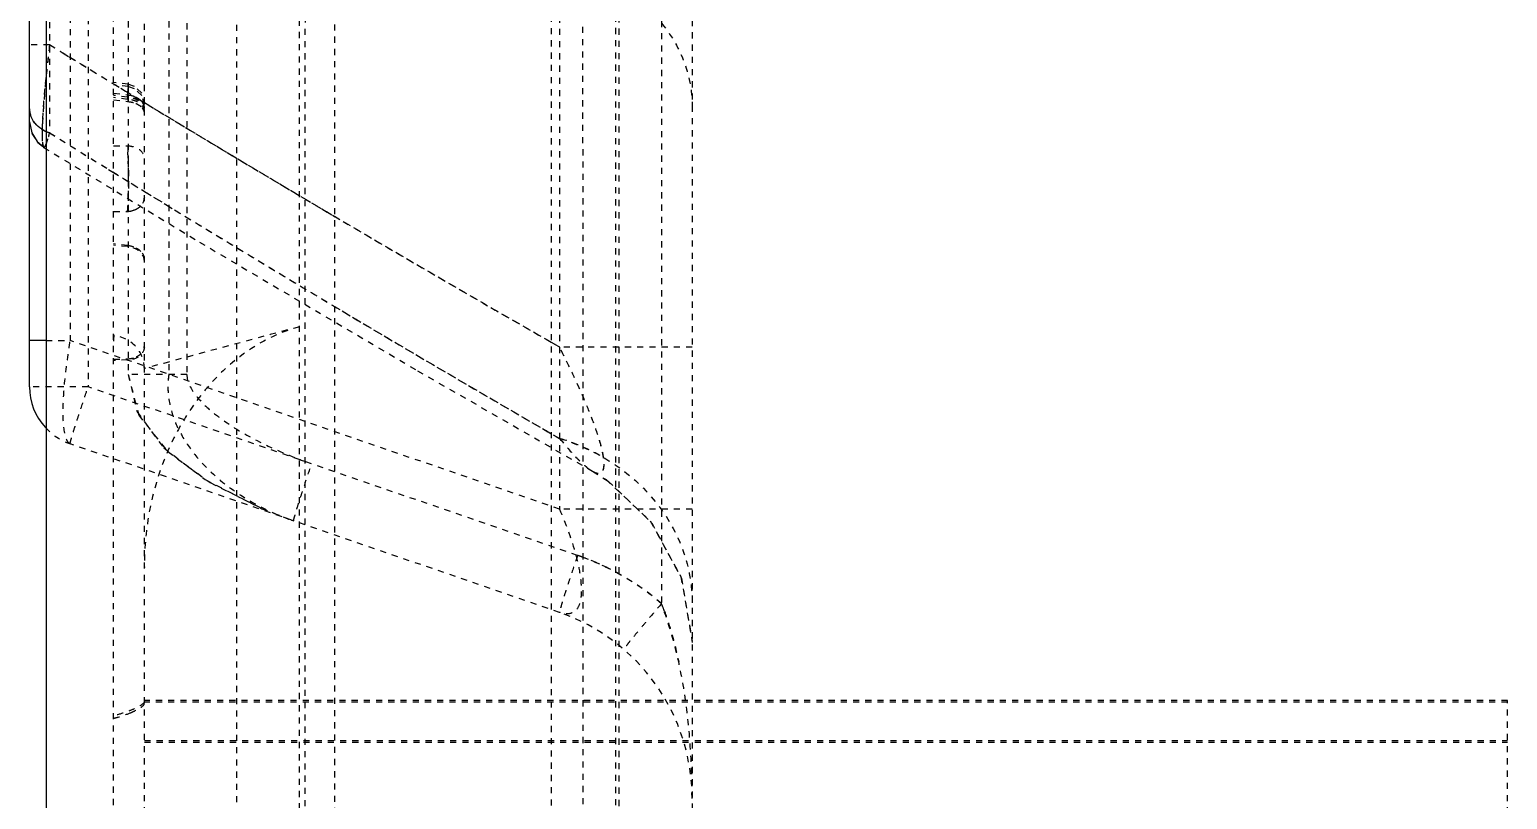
# Model space of a CAD drawing. Header units: millimetres. Extents: x 2748 to 3320, y 1427 to 1884.
# Drawn here: x 3198.89 to 3223.06, y 1597.34 to 1609.92 of the extents above; entities that cross this region are included whole.
import ezdxf

# ---------------------------------------------------------------- set-up
doc = ezdxf.new("R2010")
doc.units = ezdxf.units.MM
doc.linetypes.add('HIDDEN', pattern=[0.2, 0.1, -0.1])
doc.layers.add('21', color=7, linetype='Continuous')

msp = doc.modelspace()

# ---------------------------------------------------------------- linework, layer by layer
at = {"layer": '21', "color": 8, "linetype": 'HIDDEN'}
for p, q in [((3200.269, 1586.253), (3200.269, 1773.081)), ((3202.279, 1759.399), (3202.279, 1586.253)), ((3203.407, 1646.734), (3203.394, 1593.191)), ((3203.881, 1646.605), (3203.881, 1593.632)), ((3200.771, 1579.116), (3200.771, 1615.899)), ((3209.729, 1615.476), (3209.729, 1589.407)), ((3207.561, 1614.733), (3207.561, 1602.086)), ((3203.306, 1586.783), (3203.306, 1613.475)), ((3208.529, 1613.337), (3208.529, 1587.926)), ((3208.477, 1613.148), (3208.477, 1589.407)), ((3207.424, 1612.745), (3207.424, 1596.846)), ((3207.938, 1612.765), (3207.939, 1596.846)), ((3209.228, 1612.662), (3209.228, 1600.541)), ((3199.221, 1611.644), (3199.221, 1608.235)), ((3199.853, 1611.111), (3199.853, 1604.085)), ((3200.507, 1610.456), (3200.507, 1604.286)), ((3201.172, 1610.456), (3201.172, 1604.286)), ((3201.467, 1610.423), (3201.467, 1604.286)), ((3199.559, 1610.329), (3199.559, 1604.842)), ((3199.221, 1609.674), (3198.894, 1609.674)), ((3199.222, 1609.674), (3199.446, 1609.536)), ((3199.446, 1609.536), (3199.54, 1609.478)), ((3199.54, 1609.478), (3199.895, 1609.261)), ((3199.895, 1609.261), (3200.275, 1609.029)), ((3200.509, 1609.028), (3200.269, 1609.057)), ((3200.509, 1608.991), (3200.269, 1609.02)), ((3200.275, 1609.029), (3200.384, 1608.963)), ((3200.384, 1608.963), (3200.463, 1608.915)), ((3200.269, 1608.882), (3200.497, 1608.854)), ((3200.497, 1608.817), (3200.269, 1608.845)), ((3200.497, 1608.781), (3200.269, 1608.809)), ((3200.269, 1608.773), (3200.497, 1608.745)), ((3200.463, 1608.915), (3200.716, 1608.761)), ((3200.716, 1608.761), (3200.787, 1608.718)), ((3200.787, 1608.718), (3200.833, 1608.69)), ((3200.833, 1608.69), (3201.172, 1608.485)), ((3198.894, 1608.406), (3198.932, 1608.229)), ((3198.933, 1608.225), (3199.025, 1608.086)), ((3199.03, 1608.078), (3199.126, 1608.001)), ((3199.122, 1607.997), (3199.123, 1607.996)), ((3199.123, 1607.996), (3201.673, 1606.45)), ((3199.127, 1608), (3199.128, 1608)), ((3200.269, 1608.023), (3200.497, 1608.024)), ((3200.074, 1607.707), (3200.187, 1607.637)), ((3200.187, 1607.637), (3200.266, 1607.588)), ((3200.266, 1607.588), (3200.554, 1607.411)), ((3200.554, 1607.411), (3200.799, 1607.261)), ((3200.799, 1607.261), (3201.278, 1606.967)), ((3200.269, 1606.947), (3200.497, 1606.949)), ((3200.497, 1606.395), (3200.269, 1606.418)), ((3200.497, 1606.375), (3200.269, 1606.398)), ((3201.673, 1606.45), (3205.24, 1604.346)), ((3199.164, 1604.842), (3199.559, 1604.842)), ((3207.561, 1602.086), (3199.559, 1604.842)), ((3207.424, 1604.814), (3207.561, 1604.735)), ((3209.729, 1604.735), (3207.561, 1604.735)), ((3200.269, 1604.536), (3200.497, 1604.543)), ((3200.497, 1604.523), (3200.269, 1604.516)), ((3205.24, 1604.346), (3208.099, 1602.706)), ((3200.507, 1604.286), (3200.679, 1603.62)), ((3200.507, 1604.286), (3200.652, 1603.675)), ((3201.467, 1604.286), (3200.507, 1604.286)), ((3199.853, 1604.085), (3198.894, 1604.085)), ((3207.856, 1601.33), (3199.853, 1604.085)), ((3200.679, 1603.62), (3201.154, 1603.026)), ((3207.561, 1600.398), (3199.559, 1603.154)), ((3201.154, 1603.026), (3201.848, 1602.519)), ((3208.1, 1602.706), (3208.1, 1602.705)), ((3208.1, 1602.706), (3208.361, 1602.54)), ((3201.848, 1602.519), (3202.743, 1602.074)), ((3208.361, 1602.54), (3209.068, 1601.862)), ((3209.729, 1602.086), (3207.561, 1602.086)), ((3203.177, 1601.908), (3203.213, 1601.895)), ((3209.068, 1601.862), (3209.552, 1600.96)), ((3209.545, 1600.982), (3209.729, 1599.931)), ((3209.552, 1600.96), (3209.729, 1599.909)), ((3223.06, 1598.961), (3200.771, 1598.961)), ((3223.06, 1598.934), (3200.771, 1598.934)), ((3223.06, 1561.116), (3223.06, 1598.961)), ((3200.771, 1598.306), (3223.06, 1598.306)), ((3200.771, 1598.279), (3223.06, 1598.279))]:
    msp.add_line(p, q, dxfattribs=at)
at = {"layer": '21', "color": 7, "linetype": 'Continuous'}
for p, q in [((3199.164, 1657.251), (3199.164, 1507.826)), ((3198.894, 1604.085), (3198.894, 1611.676)), ((3198.894, 1608.413), (3198.929, 1608.234)), ((3198.929, 1608.234), (3199.017, 1608.093)), ((3199.017, 1608.093), (3199.127, 1608)), ((3199.164, 1604.842), (3198.894, 1604.842))]:
    msp.add_line(p, q, dxfattribs=at)
at = {"layer": '21', "color": 8, "linetype": 'HIDDEN'}
for points in [[(3200.771, 1608.692), (3200.728, 1608.881), (3200.612, 1608.992), (3200.509, 1609.025)], [(3200.728, 1608.845), (3200.612, 1608.955), (3200.509, 1608.988)], [(3200.652, 1603.675), (3201.088, 1603.088), (3201.768, 1602.569), (3202.694, 1602.094), (3203.178, 1601.908)], [(3208.1, 1602.706), (3208.32, 1602.569), (3209.043, 1601.894), (3209.545, 1600.982)]]:
    msp.add_lwpolyline(points, dxfattribs=at)
for centre, radius, start, end in [((3352.912, 1859.687), 293.474, 238.4196, 240.31194), ((3213.758, 1607.52), 14.686, 173.6716, 174.3847), ((3350.447, 1855.655), 288.749, 238.87074, 239.49621), ((3199.373, 1608.751), 0.537, 246.6884, 253.6375), ((3350.51, 1851.447), 286.427, 238.1165, 240.06099), ((3340.115, 1834.504), 266.55, 238.0901, 238.30564), ((3188.988, 1607.465), 11.524, 0.0187, 1.7541), ((3190.145, 1607.474), 10.367, 358.3963, 359.9608), ((3348.245, 1847.794), 282.129, 238.60588, 239.22268), ((3359.842, 1871.621), 307.274, 239.49798, 240.26212), ((3357.491, 1863.341), 300.218, 239.22507, 240.03944), ((3201.826, 1604.828), 1.558, 176.3209, 179.9804), ((3199.879, 1604.085), 0.985, 222.5239, 251), ((3206.569, 1599.974), 3.416, 61.0025, 73.1109), ((3206.5, 1597.391), 4.166, 69.8184, 70.9997), ((3206.488, 1597.36), 4.199, 63.6781, 69.8035), ((3206.477, 1597.341), 4.221, 49.3258, 63.6687), ((3204.983, 1598.85), 4.57, 20.0745, 21.7316), ((3206.514, 1597.359), 3.215, 0, 71)]:
    msp.add_arc(centre, radius, start, end, dxfattribs=at)
at = {"layer": '21', "color": 7, "linetype": 'Continuous'}
msp.add_arc((3199.879, 1604.085), 0.985, 180, 222.5239, dxfattribs=at)
at = {"layer": '21', "color": 8, "linetype": 'HIDDEN'}
for points, knots in [([(3207.561, 1611.061), (3207.859, 1610.981), (3208.435, 1610.748), (3209.152, 1610.191), (3209.621, 1609.471), (3209.729, 1608.929), (3209.729, 1608.674)], [0, 0, 0, 0, 0.268692, 0.533063, 0.778168, 1, 1, 1, 1]), ([(3199.221, 1609.674), (3199.198, 1609.469), (3199.166, 1609.17), (3199.132, 1608.785), (3199.113, 1608.535), (3199.101, 1608.324), (3199.1, 1608.164), (3199.105, 1608.065), (3199.116, 1608.018), (3199.123, 1608.003), (3199.127, 1608)], [0, 0, 0, 0, 0.367643, 0.536358, 0.687916, 0.815716, 0.912027, 0.973125, 0.990556, 1, 1, 1, 1]), ([(3199.221, 1609.674), (3199.217, 1609.629), (3199.198, 1609.45), (3199.176, 1609.272), (3199.162, 1609.139)], [0, 0, 0, 0, 0.253374, 1, 1, 1, 1]), ([(3199.143, 1608.957), (3199.138, 1608.905), (3199.121, 1608.719), (3199.109, 1608.532), (3199.104, 1608.397)], [0, 0, 0, 0, 0.277528, 1, 1, 1, 1]), ([(3200.497, 1608.781), (3200.499, 1608.816), (3200.502, 1608.865), (3200.505, 1608.925), (3200.507, 1608.961), (3200.507, 1608.988), (3200.51, 1609.01), (3200.508, 1609.019), (3200.511, 1609.028), (3200.509, 1609.028)], [0, 0, 0, 0, 0.419956, 0.592617, 0.73729, 0.851645, 0.933833, 0.983362, 1, 1, 1, 1]), ([(3200.508, 1609.011), (3200.507, 1609.002), (3200.503, 1608.95), (3200.5, 1608.898), (3200.497, 1608.854)], [0, 0, 0, 0, 0.157706, 1, 1, 1, 1]), ([(3200.497, 1608.817), (3200.499, 1608.842), (3200.502, 1608.885), (3200.504, 1608.934), (3200.507, 1608.963), (3200.507, 1608.978), (3200.509, 1608.986), (3200.508, 1608.991), (3200.509, 1608.991)], [0, 0, 0, 0, 0.422777, 0.737879, 0.851322, 0.933372, 0.982929, 1, 1, 1, 1]), ([(3200.508, 1608.954), (3200.507, 1608.942), (3200.504, 1608.873), (3200.5, 1608.803), (3200.497, 1608.745)], [0, 0, 0, 0, 0.173949, 1, 1, 1, 1]), ([(3200.509, 1609.028), (3200.508, 1609.027), (3200.51, 1609.019), (3200.508, 1609.015), (3200.508, 1609.011)], [0, 0, 0, 0, 0.253701, 1, 1, 1, 1]), ([(3200.509, 1608.991), (3200.51, 1608.991), (3200.508, 1608.986), (3200.51, 1608.981), (3200.508, 1608.969), (3200.508, 1608.96), (3200.508, 1608.954)], [0, 0, 0, 0, 0.063198, 0.251195, 0.563632, 1, 1, 1, 1]), ([(3200.771, 1608.588), (3200.771, 1608.647), (3200.717, 1608.74), (3200.602, 1608.799), (3200.532, 1608.815), (3200.497, 1608.817)], [0, 0, 0, 0, 0.452327, 0.725208, 1, 1, 1, 1]), ([(3200.771, 1608.582), (3200.771, 1608.634), (3200.712, 1608.718), (3200.601, 1608.766), (3200.532, 1608.779), (3200.497, 1608.781)], [0, 0, 0, 0, 0.430794, 0.711013, 1, 1, 1, 1]), ([(3200.633, 1608.818), (3200.643, 1608.813), (3200.681, 1608.792), (3200.714, 1608.762), (3200.733, 1608.736)], [0, 0, 0, 0, 0.263336, 1, 1, 1, 1]), ([(3200.633, 1608.714), (3200.643, 1608.709), (3200.68, 1608.692), (3200.714, 1608.666), (3200.733, 1608.642)], [0, 0, 0, 0, 0.269169, 1, 1, 1, 1]), ([(3198.894, 1608.626), (3198.894, 1608.541), (3198.967, 1608.358), (3199.131, 1608.262), (3199.221, 1608.235)], [0, 0, 0, 0, 0.477236, 1, 1, 1, 1]), ([(3200.733, 1608.642), (3200.739, 1608.635), (3200.759, 1608.606), (3200.771, 1608.571), (3200.771, 1608.545)], [0, 0, 0, 0, 0.275492, 1, 1, 1, 1]), ([(3199.104, 1608.397), (3199.102, 1608.362), (3199.099, 1608.253), (3199.098, 1608.143), (3199.104, 1608.069)], [0, 0, 0, 0, 0.31856, 1, 1, 1, 1]), ([(3199.123, 1607.996), (3199.129, 1607.993), (3199.154, 1608.014), (3199.169, 1608.057), (3199.2, 1608.136), (3199.214, 1608.199), (3199.221, 1608.235)], [0, 0, 0, 0, 0.077701, 0.267903, 0.577914, 1, 1, 1, 1]), ([(3199.162, 1608.042), (3199.167, 1608.053), (3199.191, 1608.117), (3199.208, 1608.182), (3199.221, 1608.235)], [0, 0, 0, 0, 0.180986, 1, 1, 1, 1]), ([(3199.104, 1608.069), (3199.106, 1608.052), (3199.109, 1608.029), (3199.116, 1608.002), (3199.122, 1607.997)], [0, 0, 0, 0, 0.665523, 1, 1, 1, 1]), ([(3199.128, 1608), (3199.133, 1607.997), (3199.152, 1608.014), (3199.157, 1608.03), (3199.162, 1608.042)], [0, 0, 0, 0, 0.30031, 1, 1, 1, 1]), ([(3200.506, 1607.818), (3200.505, 1607.837), (3200.503, 1607.906), (3200.5, 1607.976), (3200.497, 1608.027)], [0, 0, 0, 0, 0.269829, 1, 1, 1, 1]), ([(3200.497, 1608.024), (3200.532, 1608.022), (3200.601, 1608.008), (3200.713, 1607.959), (3200.771, 1607.875), (3200.771, 1607.822)], [0, 0, 0, 0, 0.287789, 0.567371, 1, 1, 1, 1]), ([(3200.497, 1608.024), (3200.507, 1607.84), (3200.515, 1607.48), (3200.508, 1607.121), (3200.497, 1606.946)], [0, 0, 0, 0, 0.513649, 1, 1, 1, 1]), ([(3200.497, 1606.949), (3200.498, 1606.966), (3200.503, 1607.044), (3200.506, 1607.123), (3200.507, 1607.184)], [0, 0, 0, 0, 0.218204, 1, 1, 1, 1]), ([(3200.771, 1607.175), (3200.771, 1607.117), (3200.717, 1607.023), (3200.602, 1606.964), (3200.532, 1606.949), (3200.497, 1606.946)], [0, 0, 0, 0, 0.452327, 0.725208, 1, 1, 1, 1]), ([(3200.633, 1606.985), (3200.673, 1607.004), (3200.74, 1607.056), (3200.771, 1607.138), (3200.771, 1607.175)], [0, 0, 0, 0, 0.54591, 1, 1, 1, 1]), ([(3200.771, 1606.142), (3200.771, 1606.2), (3200.696, 1606.326), (3200.567, 1606.368), (3200.497, 1606.375)], [0, 0, 0, 0, 0.451771, 1, 1, 1, 1]), ([(3200.636, 1606.354), (3200.646, 1606.349), (3200.684, 1606.326), (3200.717, 1606.296), (3200.735, 1606.27)], [0, 0, 0, 0, 0.263737, 1, 1, 1, 1]), ([(3200.735, 1606.27), (3200.741, 1606.261), (3200.761, 1606.229), (3200.771, 1606.19), (3200.771, 1606.162)], [0, 0, 0, 0, 0.262838, 1, 1, 1, 1]), ([(3199.559, 1603.154), (3199.537, 1603.161), (3199.498, 1603.214), (3199.45, 1603.389), (3199.436, 1603.734), (3199.471, 1604.246), (3199.525, 1604.633), (3199.559, 1604.842)], [0, 0, 0, 0, 0.038983, 0.104, 0.319816, 0.631767, 1, 1, 1, 1]), ([(3200.771, 1604.383), (3200.771, 1604.501), (3200.679, 1604.777), (3200.414, 1604.901), (3200.272, 1604.927)], [0, 0, 0, 0, 0.45059, 1, 1, 1, 1]), ([(3203.306, 1605.066), (3202.905, 1604.958), (3202.338, 1604.641), (3201.754, 1604.046), (3201.271, 1603.362), (3200.87, 1602.384), (3200.771, 1601.547), (3200.771, 1601.131)], [0, 0, 0, 0, 0.249297, 0.374587, 0.499907, 0.749903, 1, 1, 1, 1]), ([(3200.771, 1604.733), (3200.771, 1604.678), (3200.695, 1604.556), (3200.566, 1604.525), (3200.497, 1604.523)], [0, 0, 0, 0, 0.447284, 1, 1, 1, 1]), ([(3200.636, 1604.573), (3200.674, 1604.59), (3200.741, 1604.637), (3200.771, 1604.716), (3200.771, 1604.753)], [0, 0, 0, 0, 0.53303, 1, 1, 1, 1]), ([(3208.1, 1602.706), (3208.12, 1602.694), (3208.157, 1602.677), (3208.217, 1602.666), (3208.27, 1602.698), (3208.289, 1602.77), (3208.29, 1602.866), (3208.272, 1602.994), (3208.236, 1603.144), (3208.165, 1603.371), (3208.055, 1603.667), (3207.903, 1604.025), (3207.736, 1604.383), (3207.619, 1604.619), (3207.561, 1604.736)], [0, 0, 0, 0, 0.029298, 0.052627, 0.073348, 0.100918, 0.142054, 0.197215, 0.263737, 0.338329, 0.498844, 0.665465, 0.833273, 1, 1, 1, 1]), ([(3208.1, 1602.706), (3208.135, 1602.686), (3208.196, 1602.655), (3208.268, 1602.7), (3208.289, 1602.771), (3208.289, 1602.869), (3208.269, 1602.997), (3208.233, 1603.147), (3208.165, 1603.374), (3208.054, 1603.669), (3207.902, 1604.027), (3207.736, 1604.383), (3207.62, 1604.618), (3207.561, 1604.735)], [0, 0, 0, 0, 0.051825, 0.072576, 0.100033, 0.141413, 0.197336, 0.264155, 0.338435, 0.499048, 0.665776, 0.83341, 1, 1, 1, 1]), ([(3201.172, 1604.286), (3201.149, 1604.144), (3201.155, 1603.85), (3201.289, 1603.44), (3201.508, 1603.076), (3201.87, 1602.655), (3202.421, 1602.234), (3202.92, 1601.999), (3203.177, 1601.908)], [0, 0, 0, 0, 0.129755, 0.257709, 0.383789, 0.508376, 0.75489, 1, 1, 1, 1]), ([(3201.172, 1604.286), (3201.165, 1604.243), (3201.146, 1604.065), (3201.165, 1603.883), (3201.197, 1603.752)], [0, 0, 0, 0, 0.243214, 1, 1, 1, 1]), ([(3201.467, 1604.286), (3201.467, 1604.161), (3201.586, 1603.958), (3201.806, 1603.733), (3202.159, 1603.454), (3202.721, 1603.135), (3203.219, 1602.927), (3203.489, 1602.834)], [0, 0, 0, 0, 0.146201, 0.249426, 0.372436, 0.667137, 1, 1, 1, 1]), ([(3199.559, 1603.154), (3199.557, 1603.154), (3199.559, 1603.164), (3199.56, 1603.175), (3199.566, 1603.199), (3199.579, 1603.245), (3199.602, 1603.324), (3199.638, 1603.438), (3199.683, 1603.577), (3199.755, 1603.796), (3199.813, 1603.967), (3199.853, 1604.085)], [0, 0, 0, 0, 0.005404, 0.019977, 0.043832, 0.076835, 0.169144, 0.293161, 0.444359, 0.617123, 1, 1, 1, 1]), ([(3207.561, 1603.242), (3207.651, 1603.13), (3207.785, 1602.974), (3207.969, 1602.798), (3208.057, 1602.73), (3208.1, 1602.706)], [0, 0, 0, 0, 0.566626, 0.80532, 1, 1, 1, 1]), ([(3207.561, 1603.242), (3207.862, 1603.15), (3208.448, 1602.882), (3209.164, 1602.247), (3209.625, 1601.438), (3209.729, 1600.839), (3209.729, 1600.553)], [0, 0, 0, 0, 0.25637, 0.516447, 0.76697, 1, 1, 1, 1]), ([(3207.561, 1603.242), (3207.651, 1603.13), (3207.785, 1602.974), (3207.968, 1602.798), (3208.056, 1602.73), (3208.1, 1602.706)], [0, 0, 0, 0, 0.564796, 0.803837, 1, 1, 1, 1]), ([(3203.213, 1601.895), (3203.212, 1601.896), (3203.213, 1601.904), (3203.214, 1601.914), (3203.22, 1601.937), (3203.232, 1601.982), (3203.256, 1602.062), (3203.293, 1602.18), (3203.34, 1602.326), (3203.412, 1602.544), (3203.469, 1602.713), (3203.508, 1602.827)], [0, 0, 0, 0, 0.004614, 0.017443, 0.039418, 0.071025, 0.163636, 0.29318, 0.452693, 0.631547, 1, 1, 1, 1]), ([(3207.561, 1602.086), (3207.655, 1601.86), (3207.784, 1601.522), (3207.892, 1601.074), (3207.923, 1600.786), (3207.908, 1600.564), (3207.828, 1600.409), (3207.69, 1600.363), (3207.604, 1600.384), (3207.561, 1600.398)], [0, 0, 0, 0, 0.366499, 0.540189, 0.688164, 0.798184, 0.871282, 0.931543, 1, 1, 1, 1]), ([(3207.856, 1601.33), (3207.817, 1601.216), (3207.759, 1601.047), (3207.687, 1600.829), (3207.64, 1600.683), (3207.604, 1600.565), (3207.58, 1600.485), (3207.568, 1600.44), (3207.562, 1600.418), (3207.561, 1600.407), (3207.559, 1600.399), (3207.561, 1600.398)], [0, 0, 0, 0, 0.368456, 0.547252, 0.706825, 0.83606, 0.928981, 0.960558, 0.982472, 0.995337, 1, 1, 1, 1]), ([(3209.228, 1600.542), (3209.15, 1600.452), (3209.035, 1600.317), (3208.888, 1600.143), (3208.791, 1600.027), (3208.713, 1599.931), (3208.661, 1599.867), (3208.634, 1599.83), (3208.62, 1599.812), (3208.615, 1599.803), (3208.61, 1599.797), (3208.611, 1599.796)], [0, 0, 0, 0, 0.369401, 0.548203, 0.70761, 0.836635, 0.929375, 0.960886, 0.98274, 0.995528, 1, 1, 1, 1]), ([(3209.729, 1597.359), (3209.729, 1597.627), (3209.71, 1598.164), (3209.632, 1598.967), (3209.484, 1599.767), (3209.321, 1600.286), (3209.228, 1600.542)], [0, 0, 0, 0, 0.248305, 0.497182, 0.747464, 1, 1, 1, 1]), ([(3209.275, 1600.419), (3209.299, 1600.355), (3209.392, 1600.083), (3209.463, 1599.804), (3209.509, 1599.591)], [0, 0, 0, 0, 0.240427, 1, 1, 1, 1]), ([(3209.276, 1600.419), (3209.299, 1600.355), (3209.392, 1600.084), (3209.463, 1599.806), (3209.509, 1599.593)], [0, 0, 0, 0, 0.240459, 1, 1, 1, 1]), ([(3200.771, 1598.94), (3200.771, 1598.933), (3200.759, 1598.916), (3200.716, 1598.88), (3200.619, 1598.828), (3200.463, 1598.765), (3200.339, 1598.728), (3200.269, 1598.711)], [0, 0, 0, 0, 0.036515, 0.099279, 0.30742, 0.614602, 1, 1, 1, 1]), ([(3200.542, 1598.759), (3200.559, 1598.766), (3200.617, 1598.792), (3200.674, 1598.821), (3200.712, 1598.846)], [0, 0, 0, 0, 0.296599, 1, 1, 1, 1]), ([(3200.712, 1598.846), (3200.727, 1598.856), (3200.75, 1598.873), (3200.771, 1598.898), (3200.771, 1598.908)], [0, 0, 0, 0, 0.646497, 1, 1, 1, 1]), ([(3200.269, 1598.67), (3200.294, 1598.676), (3200.387, 1598.701), (3200.477, 1598.732), (3200.542, 1598.759)], [0, 0, 0, 0, 0.27329, 1, 1, 1, 1])]:
    msp.add_open_spline(points, degree=3, knots=knots, dxfattribs=at)
for points in [[(3200.497, 1608.854), (3200.544, 1608.851), (3200.591, 1608.838), (3200.633, 1608.818)], [(3200.497, 1608.745), (3200.544, 1608.742), (3200.59, 1608.732), (3200.633, 1608.714)], [(3200.733, 1608.736), (3200.743, 1608.721), (3200.752, 1608.705), (3200.759, 1608.688)], [(3200.759, 1608.688), (3200.767, 1608.668), (3200.771, 1608.646), (3200.771, 1608.625)], [(3200.497, 1606.949), (3200.544, 1606.952), (3200.591, 1606.964), (3200.633, 1606.985)], [(3200.497, 1606.395), (3200.545, 1606.39), (3200.593, 1606.376), (3200.636, 1606.354)], [(3203.306, 1605.066), (3202.461, 1604.838), (3201.616, 1604.61), (3200.771, 1604.383)], [(3200.497, 1604.543), (3200.545, 1604.544), (3200.593, 1604.554), (3200.636, 1604.573)], [(3209.228, 1600.543), (3208.828, 1600.886), (3208.354, 1601.158), (3207.856, 1601.33)], [(3209.228, 1600.542), (3208.829, 1600.886), (3208.355, 1601.158), (3207.856, 1601.33)]]:
    msp.add_open_spline(points, degree=3, dxfattribs=at)
at = {"layer": '21', "color": 7, "linetype": 'Continuous'}
msp.add_open_spline([(3198.94, 1608.452), (3198.932, 1608.466), (3198.906, 1608.52), (3198.894, 1608.582), (3198.894, 1608.626)], degree=3, knots=[0, 0, 0, 0, 0.262429, 1, 1, 1, 1], dxfattribs=at)
msp.add_open_spline([(3199.16, 1608.258), (3199.07, 1608.296), (3198.987, 1608.366), (3198.94, 1608.452)], degree=3, dxfattribs=at)

doc.saveas('drawing.dxf')
